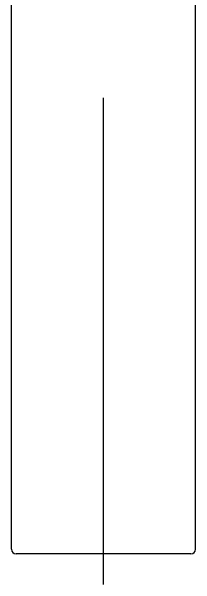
# Model space of a CAD drawing. Extents: x -10.3 to 82.1, y -16.9 to 72.8.
# Drawn here: x 62.81 to 74.81, y -2 to 35.38 of the extents above; entities that cross this region are included whole.
import ezdxf

# ---------------------------------------------------------------- set-up
doc = ezdxf.new("R2010")
doc.units = 0
doc.linetypes.add('CENTER', pattern=[50.8, 31.75, -6.35, 6.35, -6.35])
doc.layers.get('0').update_dxf_attribs({"linetype": 'CONTINUOUS'})
doc.layers.add('CENTER', color=1, linetype='CENTER')

msp = doc.modelspace()

# ---------------------------------------------------------------- linework, layer by layer
at = {"color": 7, "linetype": 'CONTINUOUS'}
for p, q in [((62.8137, 0.3), (62.8137, 50)), ((74.8137, 0.3), (74.8137, 50)), ((74.5137, 0), (63.1137, 0))]:
    msp.add_line(p, q, dxfattribs=at)
for centre, start, end in [((63.1137, 0.3), 180, 270), ((74.5137, 0.3), 270, 0)]:
    msp.add_arc(centre, 0.3, start, end, dxfattribs=at)
at = {"layer": 'CENTER', "color": 1, "linetype": 'CENTER'}
msp.add_line((68.8137, -2), (68.8137, 72.75), dxfattribs=at)

doc.saveas('drawing.dxf')
